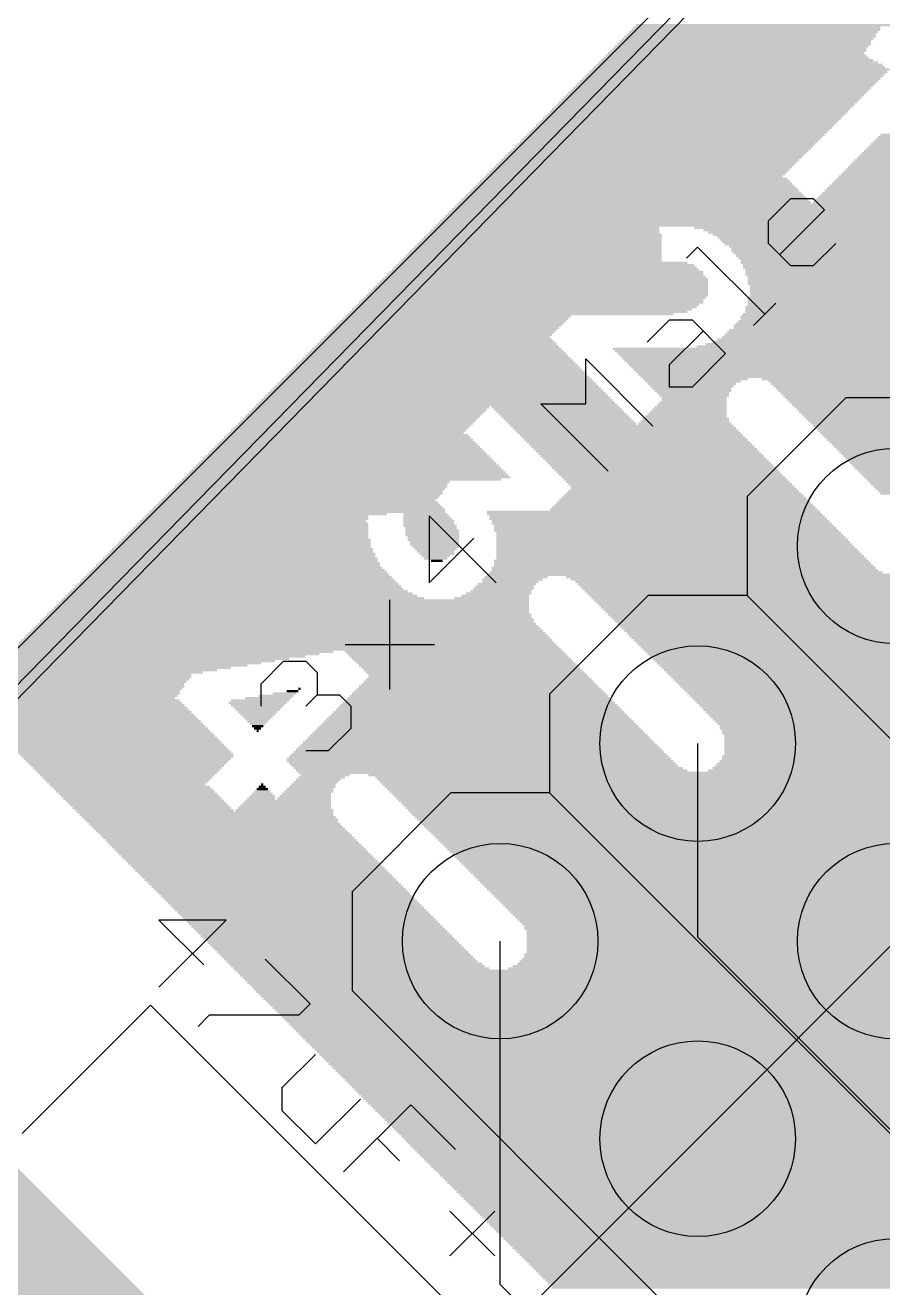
# Model space of a CAD drawing. Extents: x -40.8 to 40.8, y -42.1 to 43.9.
# Drawn here: x -32.51 to -24.71, y 19.65 to 31.13 of the extents above; entities that cross this region are included whole.
import ezdxf

# ---------------------------------------------------------------- set-up
doc = ezdxf.new("R2010")
doc.units = 0
for name, color, linetype in [('1', 22, 'CONTINUOUS'), ('16', 5, 'CONTINUOUS'), ('17', 82, 'CONTINUOUS'), ('20', 4, 'CONTINUOUS'), ('200', 2, 'CONTINUOUS'), ('21', 2, 'CONTINUOUS'), ('27', 253, 'CONTINUOUS')]:
    doc.layers.add(name, color=color, linetype=linetype)

# ---------------------------------------------------------------- blocks, each defined once
blk = doc.blocks.new('RECT')
blk.add_solid([(-0.5, -0.5), (0.5, -0.5), (-0.5, 0.5), (0.5, 0.5)])
blk = doc.blocks.new('ROUNDP')
blk.add_circle((0, 0), 0.5)

msp = doc.modelspace()

# ---------------------------------------------------------------- linework, layer by layer
at = {"layer": '1'}
for p, q in [((-17.272, 40.64), (-40.64, 16.764)), ((-26.3923, 21.0041), (-24.5962, 22.8002)), ((-26.3923, 21.0041), (-29.9194, 17.477))]:
    msp.add_line(p, q, dxfattribs=at)
at = {"layer": '16'}
for p, q in [((-17.399, 40.64), (-40.767, 16.764)), ((-26.3923, 22.8363), (-26.3923, 24.5962)), ((-28.1883, 19.6793), (-28.1883, 22.8002)), ((-23.232, 19.676), (-26.3923, 22.8363)), ((-25.028, 16.519), (-28.1883, 19.6793))]:
    msp.add_line(p, q, dxfattribs=at)
at = {"layer": '20'}
msp.add_line((-39.8961, 18.143), (-18.143, 39.8961), dxfattribs=at)
at = {"layer": '21'}
for p, q in [((-25.0452, 27.7393), (-25.9433, 26.8413)), ((-24.1472, 27.7393), (-25.0452, 27.7393)), ((-25.9433, 26.8413), (-25.9433, 25.9433)), ((-26.8413, 25.9433), (-27.7393, 25.0452)), ((-25.9433, 25.9433), (-26.8413, 25.9433)), ((-21.4531, 21.4531), (-25.9433, 25.9433)), ((-27.7393, 25.0452), (-27.7393, 24.1472)), ((-28.6373, 24.1472), (-29.5354, 23.2492)), ((-27.7393, 24.1472), (-28.6373, 24.1472)), ((-23.2492, 19.6571), (-27.7393, 24.1472)), ((-29.5354, 23.2492), (-29.5354, 22.3512)), ((-25.0452, 17.861), (-29.5354, 22.3512)), ((-32.5357, 21.0522), (-31.369, 22.219)), ((-31.369, 22.219), (-28.6466, 19.4966))]:
    msp.add_line(p, q, dxfattribs=at)
at = {"layer": '27'}
for p, q in [((-25.7487, 29.3471), (-25.545, 29.5509)), ((-25.545, 29.5509), (-25.3412, 29.5509)), ((-25.3412, 29.5509), (-25.2394, 29.449)), ((-25.2394, 29.449), (-25.6468, 29.0415)), ((-25.7487, 29.1434), (-25.7487, 29.3471)), ((-26.4953, 29.008), (-26.3934, 29.1098)), ((-26.3934, 29.1098), (-25.7822, 28.4987)), ((-25.545, 28.9397), (-25.7487, 29.1434)), ((-25.1375, 29.1434), (-25.3412, 28.9397)), ((-25.3412, 28.9397), (-25.545, 28.9397)), ((-25.8841, 28.3968), (-25.6804, 28.6005)), ((-26.8512, 28.2446), (-26.6475, 28.4483)), ((-26.6475, 28.4483), (-26.4438, 28.4483)), ((-26.4438, 28.4483), (-26.1382, 28.1427)), ((-26.6475, 28.0409), (-26.3419, 28.3465)), ((-26.1382, 28.1427), (-26.4438, 27.8372)), ((-27.4109, 27.685), (-27.4109, 28.0924)), ((-27.4109, 28.0924), (-26.7997, 27.4812)), ((-26.6475, 27.8372), (-26.6475, 28.0409)), ((-26.4438, 27.8372), (-26.6475, 27.8372)), ((-27.2071, 27.0738), (-27.8183, 27.685)), ((-27.8183, 27.685), (-27.4109, 27.685)), ((-28.2246, 26.0564), (-28.8357, 26.6675)), ((-28.8357, 26.6675), (-28.8357, 26.0564)), ((-28.8357, 26.0564), (-28.4283, 26.4638)), ((-29.1917, 25.0893), (-29.1917, 25.9042)), ((-29.5991, 25.4967), (-28.7842, 25.4967)), ((-30.3625, 25.1408), (-30.1588, 25.3445)), ((-30.1588, 25.3445), (-29.955, 25.3445)), ((-29.955, 25.3445), (-29.8532, 25.2427)), ((-30.3625, 24.9371), (-30.3625, 25.1408)), ((-29.8532, 25.2427), (-29.8532, 25.0389)), ((-29.8532, 25.0389), (-29.955, 24.9371)), ((-29.8532, 25.0389), (-29.6495, 25.0389)), ((-29.6495, 25.0389), (-29.5476, 24.9371)), ((-29.5476, 24.9371), (-29.5476, 24.7333)), ((-29.5476, 24.7333), (-29.7513, 24.5296)), ((-29.7513, 24.5296), (-29.955, 24.5296)), ((-31.292, 22.3812), (-30.6808, 22.9924)), ((-30.6808, 22.9924), (-31.292, 22.9924)), ((-31.292, 22.9924), (-30.8845, 22.5849)), ((-30.3249, 22.6364), (-29.9174, 22.229)), ((-29.9174, 22.229), (-30.0193, 22.1271)), ((-30.8342, 22.1271), (-30.936, 22.0253)), ((-30.0193, 22.1271), (-30.8342, 22.1271)), ((-29.8671, 21.7712), (-30.1727, 21.4656)), ((-30.1727, 21.4656), (-30.1727, 21.2619)), ((-29.8671, 20.9563), (-29.4596, 21.3637)), ((-30.1727, 21.2619), (-29.8671, 20.9563)), ((-29.613, 20.7022), (-29.0018, 21.3134)), ((-29.0018, 21.3134), (-28.5944, 20.906)), ((-29.3074, 21.0078), (-29.1037, 20.8041)), ((-28.6459, 20.3463), (-28.2385, 19.9389)), ((-28.2385, 20.3463), (-28.6459, 19.9389))]:
    msp.add_line(p, q, dxfattribs=at)

# ---------------------------------------------------------------- block references
at = {"layer": '1', "xscale": 2.6, "yscale": 1.4, "rotation": 315}
msp.add_blockref('RECT', (-32.8186, 19.9916), dxfattribs=at)
at = {"layer": '17', "xscale": 1.778, "yscale": 1.778, "rotation": 225}
for p in [(-24.5962, 26.3923), (-24.5962, 26.3923), (-26.3923, 24.5962), (-26.3923, 24.5962), (-28.1883, 22.8002), (-28.1883, 22.8002), (-24.5962, 22.8002), (-24.5962, 22.8002), (-26.3923, 21.0041), (-26.3923, 21.0041), (-24.5962, 19.2081), (-24.5962, 19.2081)]:
    msp.add_blockref('ROUNDP', p, dxfattribs=at)
at = {"layer": '200', "yscale": 0.0212}
for p, xscale in [((-25.8528, 31.1051), 2.2441), ((-24.5402, 31.1263), 4.8268), ((-25.9586, 30.9781), 2.2864), ((-25.9375, 30.9993), 2.2863), ((-25.9163, 31.0205), 2.2863), ((-25.9057, 31.0416), 2.2652), ((-25.8845, 31.0628), 2.2652), ((-25.8633, 31.084), 2.2652), ((-26.0433, 30.8723), 2.3287), ((-26.0221, 30.8934), 2.3287), ((-26.0115, 30.9146), 2.3075), ((-25.9904, 30.9358), 2.3075), ((-25.9692, 30.9569), 2.3076), ((-26.0115, 30.7664), 2.6039), ((-26.0221, 30.7876), 2.5404), ((-26.0327, 30.8087), 2.4768), ((-26.0433, 30.8299), 2.4134), ((-26.0433, 30.8511), 2.371), ((-26.0856, 30.6394), 2.7098), ((-26.0645, 30.6606), 2.7097), ((-26.0433, 30.6817), 2.7098), ((-26.0221, 30.7029), 2.7098), ((-26.0009, 30.7241), 2.7097), ((-26.0115, 30.7452), 2.6463), ((-26.1915, 30.5335), 2.7098), ((-26.1703, 30.5547), 2.7098), ((-26.1492, 30.5759), 2.7097), ((-26.128, 30.5971), 2.7097), ((-26.1068, 30.6182), 2.7098), ((-26.3185, 30.4065), 2.7098), ((-26.2973, 30.4277), 2.7098), ((-26.2762, 30.4489), 2.7097), ((-26.255, 30.47), 2.7098), ((-26.2338, 30.4912), 2.7098), ((-26.2127, 30.5124), 2.7097), ((-26.4244, 30.3007), 2.7097), ((-26.4032, 30.3218), 2.7098), ((-26.382, 30.343), 2.7098), ((-26.3609, 30.3642), 2.7097), ((-26.3397, 30.3854), 2.7097), ((-26.5302, 30.1948), 2.7098), ((-26.509, 30.216), 2.7098), ((-26.4879, 30.2372), 2.7097), ((-26.4667, 30.2583), 2.7098), ((-26.4455, 30.2795), 2.7098), ((-26.6572, 30.0678), 2.7098), ((-26.6361, 30.089), 2.7097), ((-26.6149, 30.1101), 2.7098), ((-26.5937, 30.1313), 2.7098), ((-26.5725, 30.1525), 2.7097), ((-26.5514, 30.1737), 2.7097), ((-23.2595, 30.0678), 3.0697), ((-23.27, 30.089), 3.0062), ((-23.2806, 30.1101), 2.9426), ((-23.2912, 30.1313), 2.8791), ((-26.763, 29.962), 2.7097), ((-26.7419, 29.9831), 2.7098), ((-26.7207, 30.0043), 2.7098), ((-26.6996, 30.0255), 2.7097), ((-26.6784, 30.0466), 2.7098), ((-23.016, 29.962), 3.7683), ((-22.9948, 29.9831), 3.7682), ((-23.1642, 30.0043), 3.3872), ((-23.2171, 30.0255), 3.239), ((-23.2489, 30.0466), 3.1331), ((-26.8901, 29.8349), 2.7098), ((-26.8689, 29.8561), 2.7098), ((-26.8478, 29.8773), 2.7097), ((-26.8266, 29.8984), 2.7098), ((-26.8054, 29.9196), 2.7098), ((-26.7843, 29.9408), 2.7097), ((-23.143, 29.8349), 3.7682), ((-23.1219, 29.8561), 3.7683), ((-23.1007, 29.8773), 3.7683), ((-23.0795, 29.8984), 3.7682), ((-23.0583, 29.9196), 3.7682), ((-23.0372, 29.9408), 3.7683), ((-26.9642, 29.7291), 2.7733), ((-26.9748, 29.7503), 2.7097), ((-26.9536, 29.7714), 2.7098), ((-26.9324, 29.7926), 2.7098), ((-26.9113, 29.8138), 2.7097), ((-23.2489, 29.7291), 3.7683), ((-23.2277, 29.7503), 3.7683), ((-23.2065, 29.7714), 3.7682), ((-23.1853, 29.7926), 3.7683), ((-23.1641, 29.8138), 3.7683), ((-26.9642, 29.6021), 3.0273), ((-26.9642, 29.6232), 2.985), ((-26.9642, 29.6444), 2.9426), ((-26.9642, 29.6656), 2.9003), ((-26.9642, 29.6867), 2.858), ((-26.9642, 29.7079), 2.8156), ((-24.7731, 29.6021), 0.9738), ((-24.7625, 29.6232), 0.9526), ((-24.7414, 29.6444), 0.9527), ((-24.7202, 29.6656), 0.9527), ((-24.6884, 29.6867), 0.9738), ((-24.6461, 29.7079), 1.0161), ((-26.4561, 29.4962), 4.2552), ((-26.9642, 29.5174), 3.1967), ((-26.9642, 29.5386), 3.1543), ((-26.9642, 29.5597), 3.112), ((-26.9642, 29.5809), 3.0696), ((-24.8366, 29.5174), 1.0162), ((-24.826, 29.5386), 0.995), ((-24.8048, 29.5597), 0.995), ((-24.7943, 29.5809), 0.9739), ((-26.509, 29.3904), 4.361), ((-26.4985, 29.4115), 4.3399), ((-26.4879, 29.4327), 4.3187), ((-26.4773, 29.4539), 4.2975), ((-26.4667, 29.475), 4.2764), ((-27.7793, 29.2633), 2.0747), ((-27.7687, 29.2845), 2.0535), ((-26.5302, 29.3057), 4.488), ((-26.5302, 29.3269), 4.4457), ((-26.5196, 29.348), 4.4246), ((-26.5196, 29.3692), 4.3822), ((-25.3447, 29.2845), 2.1593), ((-25.2918, 29.2633), 2.0959), ((-27.8216, 29.1575), 2.2017), ((-27.811, 29.1787), 2.1805), ((-27.8004, 29.1998), 2.1594), ((-27.7898, 29.221), 2.1382), ((-27.7898, 29.2422), 2.0958), ((-25.26, 29.2422), 2.0746), ((-25.2283, 29.221), 2.0535), ((-25.1965, 29.1998), 2.0323), ((-25.1754, 29.1787), 2.0323), ((-25.1542, 29.1575), 2.0323), ((-27.885, 29.0305), 2.3287), ((-27.8745, 29.0516), 2.3076), ((-27.8639, 29.0728), 2.2864), ((-27.8533, 29.094), 2.2652), ((-27.8427, 29.1152), 2.244), ((-27.8322, 29.1363), 2.2229), ((-25.133, 29.1363), 2.0323), ((-25.1012, 29.1152), 2.0112), ((-25.0694, 29.0728), 2.0323), ((-25.08, 29.094), 2.0111), ((-25.0483, 29.0516), 2.0324), ((-25.0272, 29.0305), 2.0323), ((-27.7793, 28.9246), 2.7521), ((-27.7792, 28.9458), 2.7098), ((-27.8004, 28.967), 2.625), ((-27.9063, 28.9881), 2.3711), ((-27.8956, 29.0093), 2.3499), ((-25.006, 29.0093), 2.0323), ((-24.9848, 28.9881), 2.0323), ((-24.9742, 28.967), 2.0534), ((-24.9531, 28.9458), 2.0535), ((-24.9425, 28.9246), 2.0747), ((-27.7898, 28.7976), 2.985), ((-27.7792, 28.8188), 2.9638), ((-27.7793, 28.8399), 2.9215), ((-27.7793, 28.8611), 2.8791), ((-27.7687, 28.8823), 2.8579), ((-27.7792, 28.9035), 2.7944), ((-24.9213, 28.9035), 2.0747), ((-24.9107, 28.8823), 2.0958), ((-24.9001, 28.8611), 2.117), ((-24.8578, 28.7976), 2.1593), ((-24.8789, 28.8399), 2.117), ((-24.8683, 28.8188), 2.1381), ((-27.8427, 28.6918), 3.0908), ((-27.8322, 28.7129), 3.0697), ((-27.8216, 28.7341), 3.0485), ((-27.811, 28.7553), 3.0273), ((-27.8004, 28.7764), 3.0062), ((-24.8472, 28.7764), 2.1805), ((-24.8261, 28.7553), 2.1805), ((-24.8155, 28.7341), 2.2017), ((-24.8049, 28.7129), 2.2229), ((-24.7943, 28.6918), 2.2441), ((-27.938, 28.5859), 3.112), ((-27.9063, 28.6071), 3.1331), ((-27.8957, 28.6282), 3.112), ((-27.8745, 28.6494), 3.112), ((-27.8533, 28.6706), 3.112), ((-24.7837, 28.6494), 2.3075), ((-24.7731, 28.6282), 2.3287), ((-24.7625, 28.6071), 2.3498), ((-24.7519, 28.5859), 2.371), ((-24.7837, 28.6706), 2.2652), ((-28.5943, 28.4589), 2.0535), ((-28.5731, 28.4801), 2.0534), ((-28.0968, 28.5012), 2.9638), ((-28.0227, 28.5224), 3.0696), ((-27.9909, 28.5436), 3.0908), ((-27.9592, 28.5647), 3.112), ((-24.7307, 28.4801), 2.5404), ((-24.7202, 28.4589), 2.5615), ((-24.7308, 28.5012), 2.4981), ((-24.7519, 28.5647), 2.4134), ((-24.7414, 28.5436), 2.4345), ((-24.7308, 28.5224), 2.4557), ((-28.7002, 28.353), 2.0535), ((-28.679, 28.3742), 2.0535), ((-28.6578, 28.3954), 2.0535), ((-28.6367, 28.4165), 2.0535), ((-28.6155, 28.4377), 2.0535), ((-24.7202, 28.353), 2.7733), ((-24.7202, 28.3954), 2.6886), ((-24.7096, 28.3742), 2.7098), ((-24.7202, 28.4165), 2.6463), ((-24.7202, 28.4377), 2.6039), ((-28.7637, 28.226), 2.1805), ((-28.7636, 28.2472), 2.1382), ((-28.7636, 28.2684), 2.0958), ((-28.7637, 28.2895), 2.0535), ((-28.7425, 28.3107), 2.0535), ((-28.7213, 28.3319), 2.0535), ((-24.7625, 28.226), 3.112), ((-24.7414, 28.2472), 3.0273), ((-24.7307, 28.2684), 2.9638), ((-24.7202, 28.2895), 2.9003), ((-24.7202, 28.3107), 2.8579), ((-24.7202, 28.3319), 2.8156), ((-28.7636, 28.1202), 2.3922), ((-28.7637, 28.1413), 2.3499), ((-28.7637, 28.1625), 2.3075), ((-28.7636, 28.1837), 2.2652), ((-28.7637, 28.2048), 2.2229), ((-25.1648, 28.1837), 4.0011), ((-25.1436, 28.1625), 4.0011), ((-25.1224, 28.1413), 4.0012), ((-25.1013, 28.1202), 4.0011), ((-24.7943, 28.2048), 3.2179), ((-28.7637, 28.0143), 2.6039), ((-28.7636, 28.0355), 2.5616), ((-28.7636, 28.0566), 2.5192), ((-28.7637, 28.0778), 2.4769), ((-28.7637, 28.099), 2.4345), ((-25.08, 28.099), 4.0011), ((-25.0588, 28.0778), 4.0011), ((-25.0377, 28.0566), 4.0012), ((-25.0166, 28.0355), 4.0011), ((-24.9954, 28.0143), 4.0011), ((-28.7637, 27.8873), 2.8579), ((-28.7636, 27.9085), 2.8156), ((-28.7637, 27.9296), 2.7733), ((-28.7637, 27.9508), 2.7309), ((-28.7636, 27.972), 2.6886), ((-28.7637, 27.9931), 2.6463), ((-24.9742, 27.9931), 4.0012), ((-24.9531, 27.972), 4.0011), ((-24.9213, 27.9508), 4.0223), ((-23.1219, 27.9296), 7.5789), ((-26.4138, 27.9085), 0.9527), ((-26.4349, 27.8873), 0.868), ((-22.5714, 27.9085), 6.478), ((-22.5397, 27.8873), 6.4145), ((-28.7637, 27.7814), 3.0697), ((-28.7637, 27.8026), 3.0273), ((-28.7636, 27.8238), 2.985), ((-28.7636, 27.845), 2.9426), ((-28.7637, 27.8661), 2.9003), ((-26.4455, 27.8661), 0.8044), ((-26.4456, 27.845), 0.7621), ((-26.4455, 27.8238), 0.7198), ((-26.4349, 27.8026), 0.6986), ((-26.435, 27.7814), 0.6563), ((-22.5291, 27.8661), 6.3933), ((-22.5185, 27.845), 6.3722), ((-22.5079, 27.8238), 6.351), ((-22.4973, 27.8026), 6.3298), ((-22.4868, 27.7814), 6.3087), ((-29.3564, 27.6544), 2.1382), ((-28.7637, 27.6756), 3.2813), ((-28.7636, 27.6968), 3.239), ((-28.7637, 27.7179), 3.1967), ((-28.7637, 27.7391), 3.1543), ((-28.7636, 27.7603), 3.112), ((-27.684, 27.6544), 1.1643), ((-26.4561, 27.6544), 0.6562), ((-26.4456, 27.6756), 0.6351), ((-26.4244, 27.7603), 0.6351), ((-26.435, 27.6968), 0.6139), ((-26.4244, 27.7391), 0.5927), ((-26.4244, 27.7179), 0.5927), ((-22.4762, 27.7603), 6.2875), ((-22.455, 27.7391), 6.2875), ((-22.4444, 27.7179), 6.2663), ((-22.4338, 27.6968), 6.2452), ((-22.4127, 27.6756), 6.2451), ((-22.4021, 27.6544), 6.2239), ((-29.4623, 27.5486), 2.1381), ((-29.4411, 27.5697), 2.1382), ((-29.4199, 27.5909), 2.1382), ((-29.3987, 27.6121), 2.1382), ((-29.3776, 27.6333), 2.1381), ((-27.6628, 27.6333), 1.1644), ((-27.6416, 27.6121), 1.1644), ((-27.6205, 27.5909), 1.1643), ((-27.5993, 27.5697), 1.1644), ((-27.5781, 27.5486), 1.1644), ((-26.4985, 27.5486), 0.7833), ((-26.4985, 27.5697), 0.7409), ((-26.4879, 27.5909), 0.7197), ((-26.4773, 27.6121), 0.6986), ((-26.4667, 27.6333), 0.6774), ((-22.3915, 27.6333), 6.2028), ((-22.3703, 27.6121), 6.2028), ((-22.3597, 27.5909), 6.1816), ((-22.3386, 27.5697), 6.1817), ((-22.328, 27.5486), 6.1605), ((-29.5892, 27.4216), 2.1381), ((-29.5681, 27.4427), 2.1382), ((-29.5469, 27.4639), 2.1382), ((-29.5258, 27.4851), 2.1381), ((-29.5046, 27.5062), 2.1382), ((-29.4834, 27.5274), 2.1382), ((-27.557, 27.5274), 1.1643), ((-27.5358, 27.5062), 1.1643), ((-27.0807, 27.4851), 2.0323), ((-27.0595, 27.4639), 2.0323), ((-27.0383, 27.4427), 2.0323), ((-27.0171, 27.4216), 2.0324), ((-26.509, 27.5062), 0.8468), ((-26.5091, 27.5274), 0.8045), ((-22.3068, 27.5274), 6.1605), ((-22.2856, 27.5062), 6.1604), ((-22.2751, 27.4851), 6.1393), ((-22.2538, 27.4639), 6.1393), ((-22.2326, 27.4427), 6.1393), ((-22.2116, 27.4216), 6.1393), ((-29.5787, 27.3157), 2.371), ((-29.5786, 27.3369), 2.3287), ((-29.5787, 27.358), 2.2864), ((-29.5787, 27.3792), 2.244), ((-29.5786, 27.4004), 2.2017), ((-26.996, 27.4004), 2.0323), ((-26.9748, 27.3792), 2.0323), ((-26.9536, 27.358), 2.0324), ((-26.9325, 27.3369), 2.0323), ((-26.9113, 27.3157), 2.0323), ((-22.1904, 27.4004), 6.1393), ((-22.1692, 27.3792), 6.1393), ((-22.1481, 27.358), 6.1393), ((-22.1269, 27.3369), 6.1393), ((-22.1057, 27.3157), 6.1393), ((-29.5786, 27.2099), 2.5827), ((-29.5787, 27.231), 2.5404), ((-29.5786, 27.2522), 2.4981), ((-29.5786, 27.2734), 2.4557), ((-29.5787, 27.2945), 2.4134), ((-26.8901, 27.2945), 2.0323), ((-26.869, 27.2734), 2.0323), ((-26.8478, 27.2522), 2.0323), ((-26.8266, 27.231), 2.0323), ((-26.8054, 27.2099), 2.0324), ((-22.0845, 27.2945), 6.1393), ((-22.0527, 27.2734), 6.1605), ((-22.0315, 27.2522), 6.1605), ((-21.9998, 27.231), 6.1816), ((-21.9681, 27.2099), 6.2028), ((-29.5787, 27.0828), 2.8368), ((-29.5787, 27.104), 2.7944), ((-29.5786, 27.1252), 2.7521), ((-29.5787, 27.1463), 2.7098), ((-29.5787, 27.1675), 2.6674), ((-29.5786, 27.1887), 2.6251), ((-26.7843, 27.1887), 2.0323), ((-26.763, 27.1675), 2.0323), ((-26.7419, 27.1463), 2.0324), ((-26.7208, 27.1252), 2.0323), ((-26.6996, 27.104), 2.0323), ((-26.6784, 27.0828), 2.0323), ((-21.9257, 27.1887), 6.2452), ((-21.8728, 27.1675), 6.3086), ((-20.5497, 27.1463), 8.9126), ((-20.5391, 27.1252), 8.8914), ((-20.5285, 27.104), 8.8702), ((-20.5179, 27.0828), 8.849), ((-29.8751, 26.977), 2.4557), ((-29.6316, 26.9982), 2.9002), ((-29.5787, 27.0193), 2.9638), ((-29.5786, 27.0405), 2.9215), ((-29.5786, 27.0617), 2.8791), ((-26.6573, 27.0617), 2.0323), ((-26.6361, 27.0405), 2.0323), ((-26.6149, 27.0193), 2.0323), ((-26.5937, 26.9982), 2.0324), ((-26.5725, 26.977), 2.0323), ((-20.5074, 27.0617), 8.8279), ((-20.4968, 27.0405), 8.8067), ((-20.4862, 27.0193), 8.7855), ((-20.4756, 26.9982), 8.7644), ((-20.465, 26.977), 8.7432), ((-29.9809, 26.85), 2.498), ((-29.9598, 26.8711), 2.4981), ((-29.9492, 26.8923), 2.4769), ((-29.928, 26.9135), 2.4769), ((-29.9069, 26.9346), 2.4769), ((-29.8963, 26.9558), 2.4557), ((-26.5197, 26.85), 2.1805), ((-26.5196, 26.8711), 2.1382), ((-26.5514, 26.9558), 2.0323), ((-26.5196, 26.8923), 2.0958), ((-26.5197, 26.9135), 2.0535), ((-26.5302, 26.9346), 2.0324), ((-20.4544, 26.9558), 8.722), ((-20.4439, 26.9346), 8.7009), ((-20.4333, 26.9135), 8.6797), ((-20.4227, 26.8923), 8.6585), ((-20.4121, 26.8711), 8.6373), ((-30.0233, 26.7441), 2.6251), ((-30.0233, 26.7653), 2.5827), ((-30.0232, 26.7865), 2.5404), ((-30.0233, 26.8076), 2.4981), ((-30.0021, 26.8288), 2.4981), ((-26.5196, 26.7441), 2.3922), ((-26.5196, 26.7653), 2.3498), ((-26.5196, 26.7865), 2.3076), ((-26.5196, 26.8076), 2.2652), ((-26.5196, 26.8288), 2.2228), ((-30.4361, 26.6171), 2.0535), ((-30.4149, 26.6383), 2.0535), ((-30.4043, 26.6594), 2.0324), ((-30.3091, 26.6806), 2.1805), ((-30.0338, 26.7018), 2.6886), ((-30.0233, 26.7229), 2.6675), ((-28.8695, 26.6806), 0.4022), ((-28.8589, 26.6594), 0.4234), ((-28.8483, 26.6383), 0.4446), ((-28.8377, 26.6171), 0.4657), ((-26.7843, 26.6806), 3.0485), ((-26.7949, 26.7018), 3.0273), ((-26.763, 26.6594), 3.0485), ((-26.7525, 26.6383), 3.0696), ((-26.7313, 26.6171), 3.0696), ((-26.5196, 26.7229), 2.4346), ((-30.4784, 26.5112), 2.1806), ((-30.4678, 26.5324), 2.1594), ((-30.4572, 26.5536), 2.1382), ((-30.4466, 26.5748), 2.117), ((-30.4361, 26.5959), 2.0959), ((-28.8377, 26.5959), 0.4657), ((-28.8271, 26.5748), 0.4869), ((-28.8166, 26.5536), 0.4657), ((-28.806, 26.5324), 0.4869), ((-28.806, 26.5112), 0.4869), ((-26.7207, 26.5959), 3.0908), ((-26.6996, 26.5748), 3.0909), ((-26.689, 26.5536), 3.112), ((-26.6784, 26.5324), 3.1332), ((-26.6572, 26.5112), 3.1332), ((-30.5208, 26.4054), 2.3075), ((-30.5102, 26.4266), 2.2863), ((-30.4996, 26.4477), 2.2652), ((-30.4996, 26.4689), 2.2229), ((-30.489, 26.4901), 2.2017), ((-28.806, 26.4901), 0.4869), ((-28.7954, 26.4689), 0.4658), ((-28.7954, 26.4477), 0.4658), ((-28.7848, 26.4266), 0.4446), ((-28.7848, 26.4054), 0.4446), ((-26.6467, 26.4901), 3.1543), ((-26.6361, 26.4689), 3.1755), ((-26.6255, 26.4477), 3.1967), ((-26.6149, 26.4266), 3.2178), ((-26.6043, 26.4054), 3.239), ((-30.5525, 26.2784), 2.498), ((-30.5525, 26.2995), 2.4558), ((-30.5419, 26.3207), 2.4346), ((-30.5419, 26.3419), 2.3922), ((-30.5313, 26.3631), 2.371), ((-30.5313, 26.3842), 2.3287), ((-28.7742, 26.3842), 0.4234), ((-28.7742, 26.3631), 0.381), ((-28.7743, 26.3419), 0.3387), ((-28.7637, 26.3207), 0.3175), ((-28.7742, 26.2995), 0.254), ((-28.7743, 26.2784), 0.2117), ((-26.5514, 26.2995), 3.3449), ((-26.5937, 26.3842), 3.2602), ((-26.5831, 26.3631), 3.2814), ((-26.5725, 26.3419), 3.3025), ((-26.5619, 26.3207), 3.3237), ((-26.5408, 26.2784), 3.366), ((-30.5737, 26.1725), 2.6674), ((-30.5737, 26.1937), 2.6251), ((-30.5737, 26.2149), 2.5827), ((-30.5631, 26.236), 2.5616), ((-30.5631, 26.2572), 2.5192), ((-28.7637, 26.2572), 0.1059), ((-26.5196, 26.1937), 3.493), ((-26.509, 26.1725), 3.5142), ((-26.5408, 26.2572), 3.4084), ((-26.5302, 26.236), 3.4296), ((-26.5197, 26.2149), 3.4507), ((-30.5737, 26.0455), 2.9215), ((-30.5737, 26.0667), 2.8791), ((-30.5737, 26.0878), 2.8368), ((-30.5737, 26.109), 2.7945), ((-30.5737, 26.1302), 2.7521), ((-30.5737, 26.1514), 2.7097), ((-28.1286, 26.0455), 0.5293), ((-28.0968, 26.0667), 0.5081), ((-28.0756, 26.0878), 0.5504), ((-28.0439, 26.109), 0.5715), ((-22.201, 26.1302), 12.2151), ((-26.4985, 26.1514), 3.5777), ((-21.8411, 26.109), 11.4953), ((-21.8199, 26.0878), 11.453), ((-21.7987, 26.0667), 11.4106), ((-21.7881, 26.0455), 11.3894), ((-30.5419, 25.9397), 3.1966), ((-30.5525, 25.9608), 3.1332), ((-30.5631, 25.982), 3.0696), ((-30.5737, 26.0032), 3.0061), ((-30.5737, 26.0243), 2.9638), ((-28.2344, 25.9397), 0.6139), ((-28.2026, 25.9608), 0.5928), ((-28.1815, 25.982), 0.5505), ((-28.1603, 26.0032), 0.5504), ((-28.1497, 26.0243), 0.5292), ((-21.7776, 26.0243), 11.3683), ((-21.767, 26.0032), 11.3471), ((-21.7564, 25.982), 11.3259), ((-21.7458, 25.9608), 11.3048), ((-21.7352, 25.9397), 11.2836), ((-30.0974, 25.8126), 4.3399), ((-30.0868, 25.8338), 4.3187), ((-30.0762, 25.855), 4.2975), ((-30.0656, 25.8761), 4.2764), ((-30.055, 25.8973), 4.2552), ((-30.5208, 25.9185), 3.2813), ((-28.2661, 25.9185), 0.6775), ((-21.7246, 25.9185), 11.2624), ((-21.7141, 25.8973), 11.2413), ((-21.7035, 25.8761), 11.2201), ((-21.6928, 25.855), 11.1989), ((-21.6822, 25.8338), 11.1777), ((-21.6717, 25.8126), 11.1566), ((-30.1291, 25.7068), 4.488), ((-30.1185, 25.7279), 4.4668), ((-30.1185, 25.7491), 4.4246), ((-30.1079, 25.7703), 4.4034), ((-30.1079, 25.7915), 4.361), ((-21.6611, 25.7915), 11.1354), ((-21.6505, 25.7703), 11.1142), ((-21.64, 25.7491), 11.0931), ((-21.6294, 25.7279), 11.0719), ((-21.6188, 25.7068), 11.0507), ((-30.1291, 25.6009), 4.6998), ((-30.1291, 25.6221), 4.6574), ((-30.1291, 25.6433), 4.615), ((-30.1291, 25.6644), 4.5728), ((-30.1291, 25.6856), 4.5304), ((-21.6082, 25.6856), 11.0296), ((-21.5976, 25.6644), 11.0084), ((-21.587, 25.6433), 10.9872), ((-21.5764, 25.6221), 10.966), ((-21.5659, 25.6009), 10.9449), ((-30.1291, 25.4739), 4.9538), ((-30.1291, 25.4951), 4.9114), ((-30.1291, 25.5163), 4.8691), ((-30.1291, 25.5374), 4.8268), ((-30.1291, 25.5586), 4.7844), ((-30.1291, 25.5798), 4.742), ((-21.5553, 25.5798), 10.9237), ((-21.5447, 25.5586), 10.9025), ((-21.5341, 25.5374), 10.8814), ((-21.5235, 25.5163), 10.8602), ((-21.5129, 25.4951), 10.839), ((-21.5023, 25.4739), 10.8179), ((-31.4099, 25.3681), 2.6039), ((-31.3252, 25.3892), 2.731), ((-31.2511, 25.4104), 2.8368), ((-31.177, 25.4316), 2.9426), ((-30.1291, 25.4527), 4.9962), ((-28.6049, 25.4316), 1.9899), ((-28.5837, 25.4104), 1.99), ((-28.5625, 25.3892), 1.99), ((-28.5414, 25.3681), 1.9899), ((-21.4917, 25.4527), 10.7967), ((-21.4811, 25.4316), 10.7755), ((-21.4705, 25.4104), 10.7543), ((-21.46, 25.3892), 10.7332), ((-21.4494, 25.3681), 10.712), ((-31.8651, 25.241), 1.9477), ((-31.791, 25.2622), 2.0535), ((-31.7169, 25.2834), 2.1593), ((-31.6322, 25.3046), 2.2863), ((-31.5581, 25.3257), 2.3922), ((-31.484, 25.3469), 2.4981), ((-28.5202, 25.3469), 1.99), ((-28.499, 25.3257), 1.99), ((-28.4778, 25.3046), 1.99), ((-28.4567, 25.2834), 1.99), ((-28.4355, 25.2622), 1.99), ((-28.4143, 25.241), 1.99), ((-21.4388, 25.3469), 10.6908), ((-21.4283, 25.3257), 10.6697), ((-21.4177, 25.3046), 10.6485), ((-21.4071, 25.2834), 10.6273), ((-21.3965, 25.2622), 10.6062), ((-21.3859, 25.241), 10.585), ((-32.0027, 25.1352), 1.8841), ((-31.9815, 25.1564), 1.8841), ((-31.9603, 25.1775), 1.8842), ((-31.9392, 25.1987), 1.8841), ((-31.9286, 25.2199), 1.8629), ((-28.3826, 25.1352), 2.1382), ((-28.3826, 25.1564), 2.0958), ((-28.3826, 25.1775), 2.0535), ((-28.3932, 25.2199), 1.9899), ((-28.3826, 25.1987), 2.0111), ((-21.3753, 25.2199), 10.5638), ((-21.3647, 25.1987), 10.5426), ((-21.3542, 25.1775), 10.5215), ((-21.3436, 25.1564), 10.5003), ((-21.333, 25.1352), 10.4791), ((-32.0874, 25.0293), 1.9265), ((-32.0662, 25.0505), 1.9265), ((-32.0556, 25.0717), 1.9053), ((-32.0344, 25.0929), 1.9053), ((-32.0132, 25.114), 1.9053), ((-30.2244, 25.0293), 0.3175), ((-30.1502, 25.0505), 0.2117), ((-30.0762, 25.0717), 0.1059), ((-30.0127, 25.0929), 0.0211), ((-28.3826, 25.0293), 2.3499), ((-28.3826, 25.0505), 2.3075), ((-28.3826, 25.0717), 2.2652), ((-28.3826, 25.0929), 2.2229), ((-28.3826, 25.114), 2.1805), ((-21.3224, 25.114), 10.458), ((-21.3118, 25.0929), 10.4368), ((-21.3012, 25.0717), 10.4156), ((-21.2906, 25.0505), 10.3945), ((-21.28, 25.0293), 10.3733), ((-32.098, 25.0082), 1.9053), ((-32.0768, 24.987), 1.9477), ((-32.0556, 24.9658), 1.9477), ((-32.0344, 24.9447), 1.9476), ((-32.0132, 24.9235), 1.9476), ((-31.9921, 24.9023), 1.9477), ((-30.3937, 24.9658), 0.5292), ((-30.3726, 24.987), 0.5293), ((-30.3938, 24.9447), 0.4869), ((-30.3937, 24.9235), 0.4446), ((-30.3937, 24.9023), 0.4022), ((-30.2985, 25.0082), 0.4234), ((-28.3826, 24.9023), 2.6039), ((-28.3826, 24.9235), 2.5616), ((-28.3826, 24.9447), 2.5192), ((-28.3826, 24.9658), 2.4769), ((-28.3826, 24.987), 2.4345), ((-28.3826, 25.0082), 2.3922), ((-21.2695, 25.0082), 10.3521), ((-21.2589, 24.987), 10.3309), ((-21.2483, 24.9658), 10.3098), ((-21.2377, 24.9447), 10.2886), ((-21.2271, 24.9235), 10.2674), ((-21.2166, 24.9023), 10.2463), ((-31.9709, 24.8811), 1.9476), ((-31.9497, 24.86), 1.9476), ((-31.9286, 24.8388), 1.9477), ((-31.9074, 24.8176), 1.9476), ((-31.8862, 24.7965), 1.9476), ((-30.3938, 24.8811), 0.3599), ((-30.3937, 24.86), 0.3176), ((-30.3937, 24.8388), 0.2752), ((-30.3938, 24.8176), 0.2329), ((-30.3938, 24.7965), 0.1905), ((-28.3826, 24.7965), 2.8156), ((-28.3826, 24.8176), 2.7733), ((-28.3826, 24.8388), 2.7309), ((-28.3826, 24.86), 2.6886), ((-28.3826, 24.8811), 2.6463), ((-21.206, 24.8811), 10.2251), ((-21.1954, 24.86), 10.2039), ((-21.1848, 24.8388), 10.1828), ((-21.1742, 24.8176), 10.1616), ((-21.1636, 24.7965), 10.1404), ((-31.8651, 24.7753), 1.9477), ((-31.8438, 24.7541), 1.9477), ((-31.8227, 24.733), 1.9476), ((-31.8015, 24.7118), 1.9476), ((-31.7804, 24.6906), 1.9477), ((-31.7592, 24.6695), 1.9476), ((-30.3937, 24.7753), 0.1482), ((-30.3937, 24.7541), 0.1058), ((-30.3938, 24.733), 0.0635), ((-30.3937, 24.7118), 0.0212), ((-28.3826, 24.6695), 3.0697), ((-28.3826, 24.6906), 3.0273), ((-28.3826, 24.7118), 2.985), ((-28.3826, 24.733), 2.9426), ((-28.3826, 24.7541), 2.9003), ((-28.3826, 24.7753), 2.8579), ((-21.153, 24.7753), 10.1192), ((-21.1425, 24.7541), 10.0981), ((-21.1425, 24.733), 10.0981), ((-21.1319, 24.7118), 10.0769), ((-21.1319, 24.6906), 10.0769), ((-21.1212, 24.6695), 10.0557), ((-31.738, 24.6483), 1.9476), ((-31.7169, 24.6271), 1.9477), ((-31.6957, 24.6059), 1.9476), ((-31.6745, 24.5848), 1.9476), ((-31.6534, 24.5636), 1.9477), ((-28.3826, 24.5636), 3.2813), ((-28.3826, 24.5848), 3.239), ((-28.3826, 24.6059), 3.1967), ((-28.3826, 24.6271), 3.1543), ((-28.3826, 24.6483), 3.112), ((-21.1212, 24.6483), 10.0557), ((-21.1212, 24.6271), 10.0557), ((-21.1212, 24.6059), 10.0557), ((-21.1212, 24.5848), 10.0557), ((-21.1212, 24.5636), 10.0557), ((-31.6322, 24.5424), 1.9477), ((-31.611, 24.5213), 1.9476), ((-31.5898, 24.5001), 1.9476), ((-31.5793, 24.4789), 1.9265), ((-31.5793, 24.4578), 1.8841), ((-31.5792, 24.4366), 1.8418), ((-28.3826, 24.4578), 3.4931), ((-28.372, 24.4366), 3.5142), ((-28.3826, 24.4789), 3.4507), ((-28.3826, 24.5001), 3.4084), ((-28.3826, 24.5213), 3.366), ((-28.3826, 24.5424), 3.3237), ((-21.1425, 24.4366), 10.0981), ((-21.1319, 24.4789), 10.0769), ((-21.1319, 24.4578), 10.0769), ((-21.1212, 24.5424), 10.0557), ((-21.1212, 24.5213), 10.0557), ((-21.1212, 24.5001), 10.0557), ((-31.5793, 24.4154), 1.7995), ((-31.5793, 24.3942), 1.7571), ((-31.5793, 24.3731), 1.7147), ((-31.5793, 24.3519), 1.6725), ((-31.5793, 24.3307), 1.6301), ((-28.3508, 24.4154), 3.5142), ((-28.3297, 24.3942), 3.5143), ((-28.2979, 24.3731), 3.5354), ((-28.2661, 24.3519), 3.5565), ((-23.0583, 24.3307), 13.9298), ((-21.1954, 24.3519), 10.2039), ((-21.1742, 24.3731), 10.1616), ((-21.1636, 24.3942), 10.1404), ((-21.153, 24.4154), 10.1192), ((-31.5793, 24.3096), 1.5877), ((-31.5792, 24.2884), 1.5454), ((-31.5793, 24.2672), 1.5031), ((-31.5793, 24.2461), 1.4607), ((-31.5792, 24.2249), 1.4184), ((-30.3514, 24.2249), 0.0212), ((-29.8857, 24.2249), 0.4023), ((-29.8645, 24.2461), 0.4022), ((-29.8433, 24.2672), 0.4022), ((-29.8115, 24.2884), 0.4234), ((-29.7798, 24.3096), 0.4446), ((-22.7408, 24.3096), 13.2947), ((-22.709, 24.2884), 13.2312), ((-22.6985, 24.2672), 13.2101), ((-22.6879, 24.2461), 13.1889), ((-22.6773, 24.2249), 13.1677), ((-31.5475, 24.2037), 1.4396), ((-31.5263, 24.1825), 1.4396), ((-31.5052, 24.1614), 1.4395), ((-31.484, 24.1402), 1.4396), ((-31.4628, 24.119), 1.4396), ((-31.4417, 24.0979), 1.4395), ((-30.362, 24.0979), 0.2541), ((-30.3514, 24.119), 0.2329), ((-30.3514, 24.1402), 0.1905), ((-30.3514, 24.1614), 0.1482), ((-30.3514, 24.1825), 0.1058), ((-30.3514, 24.2037), 0.0635), ((-29.9703, 24.0979), 0.4869), ((-29.9598, 24.119), 0.4657), ((-29.9492, 24.1402), 0.4445), ((-29.928, 24.1614), 0.4446), ((-29.9174, 24.1825), 0.4234), ((-29.8962, 24.2037), 0.4234), ((-22.6667, 24.2037), 13.1466), ((-22.6561, 24.1825), 13.1254), ((-22.6455, 24.1614), 13.1042), ((-22.6349, 24.1402), 13.083), ((-22.6243, 24.119), 13.0619), ((-22.6137, 24.0979), 13.0407), ((-31.4205, 24.0767), 1.4395), ((-31.3993, 24.0555), 1.4396), ((-31.3781, 24.0343), 1.4396), ((-31.357, 24.0132), 1.4395), ((-31.3358, 23.992), 1.4396), ((-30.1502, 23.992), 0.8891), ((-30.1503, 24.0132), 0.8468), ((-30.1397, 24.0343), 0.8256), ((-30.1291, 24.0555), 0.8044), ((-30.1186, 24.0767), 0.7833), ((-22.6031, 24.0767), 13.0195), ((-22.5926, 24.0555), 12.9984), ((-22.582, 24.0343), 12.9772), ((-22.5714, 24.0132), 12.956), ((-22.5609, 23.992), 12.9349), ((-30.8701, 23.9708), 2.3287), ((-30.8595, 23.9497), 2.3075), ((-30.8383, 23.9285), 2.3076), ((-30.8172, 23.9073), 2.3075), ((-30.8066, 23.8862), 2.2863), ((-30.7854, 23.865), 2.2863), ((-22.5503, 23.9708), 12.9137), ((-22.5397, 23.9497), 12.8925), ((-22.5291, 23.9285), 12.8713), ((-22.5185, 23.9073), 12.8502), ((-22.5079, 23.8862), 12.829), ((-22.4973, 23.865), 12.8078), ((-30.7642, 23.8438), 2.2864), ((-30.743, 23.8227), 2.2864), ((-30.7218, 23.8015), 2.2863), ((-30.7007, 23.7803), 2.2864), ((-30.6795, 23.7591), 2.2864), ((-22.4868, 23.8438), 12.7867), ((-22.4762, 23.8227), 12.7655), ((-22.4656, 23.8015), 12.7443), ((-22.455, 23.7803), 12.7232), ((-22.4444, 23.7591), 12.702), ((-30.6584, 23.738), 2.2863), ((-30.6372, 23.7168), 2.2864), ((-30.616, 23.6956), 2.2864), ((-30.5949, 23.6745), 2.2863), ((-30.5737, 23.6533), 2.2863), ((-30.5525, 23.6321), 2.2864), ((-22.4338, 23.738), 12.6808), ((-22.4232, 23.7168), 12.6596), ((-22.4127, 23.6956), 12.6385), ((-22.4021, 23.6745), 12.6173), ((-22.3915, 23.6533), 12.5961), ((-22.3809, 23.6321), 12.575), ((-30.5313, 23.611), 2.2864), ((-30.5102, 23.5898), 2.2863), ((-30.489, 23.5686), 2.2864), ((-30.4678, 23.5474), 2.2864), ((-30.4467, 23.5263), 2.2863), ((-22.3703, 23.611), 12.5538), ((-22.3597, 23.5898), 12.5326), ((-22.3492, 23.5686), 12.5115), ((-22.3386, 23.5474), 12.4903), ((-22.328, 23.5263), 12.4691), ((-30.4255, 23.5051), 2.2864), ((-30.4043, 23.4839), 2.2864), ((-30.3832, 23.4628), 2.2863), ((-30.362, 23.4416), 2.2863), ((-30.3408, 23.4204), 2.2864), ((-22.3174, 23.5051), 12.4479), ((-22.3068, 23.4839), 12.4268), ((-22.2962, 23.4628), 12.4056), ((-22.2856, 23.4416), 12.3844), ((-22.2751, 23.4204), 12.3633), ((-30.3196, 23.3993), 2.2864), ((-30.2985, 23.3781), 2.2863), ((-30.2773, 23.3569), 2.2864), ((-30.2561, 23.3357), 2.2864), ((-30.235, 23.3146), 2.2863), ((-30.2138, 23.2934), 2.2864), ((-22.2645, 23.3993), 12.3421), ((-22.2538, 23.3781), 12.3209), ((-22.2433, 23.3569), 12.2998), ((-22.2327, 23.3357), 12.2786), ((-22.2221, 23.3146), 12.2574), ((-22.2115, 23.2934), 12.2362), ((-30.1926, 23.2722), 2.2864), ((-30.1715, 23.2511), 2.2863), ((-30.1502, 23.2299), 2.2863), ((-30.1291, 23.2087), 2.2864), ((-30.1079, 23.1876), 2.2864), ((-22.201, 23.2722), 12.2151), ((-22.1904, 23.2511), 12.1939), ((-22.1798, 23.2299), 12.1727), ((-22.1692, 23.2087), 12.1516), ((-22.1586, 23.1876), 12.1304), ((-30.0868, 23.1664), 2.2863), ((-30.0656, 23.1452), 2.2864), ((-30.0444, 23.124), 2.2864), ((-30.0233, 23.1029), 2.2863), ((-30.0021, 23.0817), 2.2864), ((-29.9809, 23.0605), 2.2864), ((-22.148, 23.1664), 12.1092), ((-22.1375, 23.1452), 12.0881), ((-22.1269, 23.124), 12.0669), ((-22.1163, 23.1029), 12.0457), ((-22.1057, 23.0817), 12.0245), ((-22.0951, 23.0605), 12.0034), ((-29.9598, 23.0394), 2.2863), ((-29.9386, 23.0182), 2.2863), ((-29.9174, 22.997), 2.2864), ((-29.8962, 22.9759), 2.2864), ((-29.8751, 22.9547), 2.2863), ((-22.0845, 23.0394), 11.9822), ((-22.0739, 23.0182), 11.961), ((-22.0633, 22.997), 11.9399), ((-22.0527, 22.9759), 11.9187), ((-22.0421, 22.9547), 11.8975), ((-29.8539, 22.9335), 2.2864), ((-29.8327, 22.9123), 2.2864), ((-29.8116, 22.8912), 2.2863), ((-29.7904, 22.87), 2.2864), ((-29.7692, 22.8488), 2.2864), ((-22.0316, 22.9335), 11.8764), ((-22.0316, 22.9123), 11.8764), ((-22.021, 22.8912), 11.8552), ((-22.021, 22.87), 11.8552), ((-22.021, 22.8488), 11.8552), ((-29.7481, 22.8277), 2.2863), ((-29.7269, 22.8065), 2.2863), ((-29.7057, 22.7853), 2.2864), ((-29.6845, 22.7642), 2.2864), ((-29.6634, 22.743), 2.2863), ((-29.6422, 22.7218), 2.2864), ((-22.021, 22.8277), 11.8552), ((-22.021, 22.8065), 11.8552), ((-22.021, 22.7853), 11.8552), ((-22.021, 22.7642), 11.8552), ((-22.021, 22.743), 11.8552), ((-22.021, 22.7218), 11.8552), ((-29.621, 22.7006), 2.2864), ((-29.5998, 22.6795), 2.2863), ((-29.5787, 22.6583), 2.2864), ((-29.5575, 22.6371), 2.2864), ((-29.5364, 22.616), 2.2863), ((-22.0527, 22.616), 11.9187), ((-22.0421, 22.6371), 11.8975), ((-22.0316, 22.6795), 11.8764), ((-22.0316, 22.6583), 11.8764), ((-22.021, 22.7006), 11.8552), ((-29.5046, 22.5948), 2.3075), ((-29.4834, 22.5736), 2.3076), ((-29.4517, 22.5525), 2.3287), ((-23.3441, 22.5313), 14.5014), ((-23.3336, 22.5101), 14.4803), ((-23.323, 22.4889), 14.4591), ((-22.1057, 22.5525), 12.0245), ((-22.0845, 22.5736), 11.9822), ((-22.0633, 22.5948), 11.9399), ((-23.3124, 22.4678), 14.4379), ((-23.3018, 22.4466), 14.4168), ((-23.2912, 22.4254), 14.3956), ((-23.2806, 22.4043), 14.3744), ((-23.27, 22.3831), 14.3532), ((-23.2595, 22.3619), 14.3321), ((-23.2489, 22.3408), 14.3109), ((-23.2383, 22.3196), 14.2897), ((-23.2277, 22.2984), 14.2686), ((-23.2171, 22.2772), 14.2474), ((-23.2065, 22.2561), 14.2262), ((-23.1959, 22.2349), 14.2051), ((-23.1853, 22.2137), 14.1839), ((-23.1747, 22.1926), 14.1627), ((-23.1641, 22.1714), 14.1415), ((-23.1536, 22.1502), 14.1204), ((-23.143, 22.1291), 14.0992), ((-23.1324, 22.1079), 14.078), ((-23.1219, 22.0867), 14.0569), ((-23.1113, 22.0655), 14.0357), ((-23.1007, 22.0444), 14.0145), ((-23.0901, 22.0232), 13.9934), ((-23.0795, 22.002), 13.9722), ((-23.0689, 21.9809), 13.951), ((-23.0583, 21.9597), 13.9298), ((-23.0478, 21.9385), 13.9087), ((-23.0372, 21.9174), 13.8875), ((-23.0266, 21.8962), 13.8663), ((-23.016, 21.875), 13.8452), ((-23.0054, 21.8538), 13.824), ((-22.9948, 21.8327), 13.8028), ((-22.9842, 21.8115), 13.7817), ((-22.9737, 21.7903), 13.7605), ((-22.9631, 21.7692), 13.7393), ((-22.9525, 21.748), 13.7181), ((-22.9419, 21.7268), 13.697), ((-22.9313, 21.7057), 13.6758), ((-22.9207, 21.6845), 13.6546), ((-22.9102, 21.6633), 13.6335), ((-22.8996, 21.6421), 13.6123), ((-22.889, 21.621), 13.5911), ((-22.8784, 21.5998), 13.57), ((-22.8678, 21.5786), 13.5488), ((-22.8572, 21.5575), 13.5276), ((-22.8466, 21.5363), 13.5064), ((-22.8361, 21.5151), 13.4853), ((-22.8255, 21.494), 13.4641), ((-22.8148, 21.4728), 13.4429), ((-22.8043, 21.4516), 13.4218), ((-22.7937, 21.4304), 13.4006), ((-22.7831, 21.4093), 13.3794), ((-22.7726, 21.3881), 13.3583), ((-22.762, 21.3669), 13.3371), ((-22.7514, 21.3458), 13.3159), ((-22.7408, 21.3246), 13.2947), ((-22.7302, 21.3034), 13.2736), ((-22.7196, 21.2823), 13.2524), ((-22.709, 21.2611), 13.2312), ((-22.6985, 21.2399), 13.2101), ((-22.6879, 21.2187), 13.1889), ((-22.6773, 21.1976), 13.1677), ((-22.6667, 21.1764), 13.1466), ((-22.6561, 21.1552), 13.1254), ((-22.6455, 21.1341), 13.1042), ((-22.6349, 21.1129), 13.083), ((-22.6243, 21.0917), 13.0619), ((-22.6137, 21.0706), 13.0407), ((-22.6031, 21.0494), 13.0195), ((-22.5926, 21.0282), 12.9984), ((-22.582, 21.007), 12.9772), ((-22.5714, 20.9859), 12.956), ((-22.5609, 20.9647), 12.9349), ((-22.5503, 20.9435), 12.9137), ((-22.5397, 20.9224), 12.8925), ((-22.5291, 20.9012), 12.8713), ((-22.5185, 20.88), 12.8502), ((-22.5079, 20.8589), 12.829), ((-22.4973, 20.8377), 12.8078), ((-22.4868, 20.8165), 12.7867), ((-22.4762, 20.7953), 12.7655), ((-22.4656, 20.7742), 12.7443), ((-22.455, 20.753), 12.7232), ((-22.4444, 20.7318), 12.702), ((-22.4338, 20.7107), 12.6808), ((-22.4232, 20.6895), 12.6596), ((-22.4127, 20.6683), 12.6385), ((-22.4021, 20.6472), 12.6173), ((-22.3915, 20.626), 12.5961), ((-22.3809, 20.6048), 12.575), ((-22.3703, 20.5836), 12.5538), ((-22.3597, 20.5625), 12.5326), ((-22.3492, 20.5413), 12.5115), ((-22.3386, 20.5201), 12.4903), ((-22.328, 20.499), 12.4691), ((-22.3174, 20.4778), 12.4479), ((-22.3068, 20.4566), 12.4268), ((-22.2962, 20.4355), 12.4056), ((-22.2856, 20.4143), 12.3844), ((-22.2751, 20.3931), 12.3633), ((-22.2645, 20.3719), 12.3421), ((-22.2538, 20.3508), 12.3209), ((-22.2433, 20.3296), 12.2998), ((-22.2327, 20.3084), 12.2786), ((-22.2221, 20.2873), 12.2574), ((-22.2115, 20.2661), 12.2362), ((-22.201, 20.2449), 12.2151), ((-22.1904, 20.2238), 12.1939), ((-22.1798, 20.2026), 12.1727), ((-22.1692, 20.1814), 12.1516), ((-22.1586, 20.1602), 12.1304), ((-22.148, 20.1391), 12.1092), ((-22.1375, 20.1179), 12.0881), ((-22.1269, 20.0967), 12.0669), ((-22.1163, 20.0756), 12.0457), ((-22.1057, 20.0544), 12.0245), ((-22.0951, 20.0332), 12.0034), ((-22.0845, 20.0121), 11.9822), ((-22.0739, 19.9909), 11.961), ((-22.0633, 19.9697), 11.9399), ((-22.0527, 19.9485), 11.9187), ((-22.0421, 19.9274), 11.8975), ((-22.0316, 19.9062), 11.8764), ((-22.021, 19.885), 11.8552), ((-22.0104, 19.8639), 11.834), ((-21.9998, 19.8427), 11.8128), ((-21.9893, 19.8215), 11.7917), ((-21.9787, 19.8004), 11.7705), ((-21.9681, 19.7792), 11.7493), ((-21.9575, 19.758), 11.7282), ((-21.9469, 19.7368), 11.707), ((-21.9363, 19.7157), 11.6858), ((-21.9258, 19.6945), 11.6647), ((-21.9152, 19.6733), 11.6435), ((-21.9046, 19.6522), 11.6223)]:
    msp.add_blockref('RECT', p, dxfattribs=dict(at, xscale=xscale))

doc.saveas('drawing.dxf')
